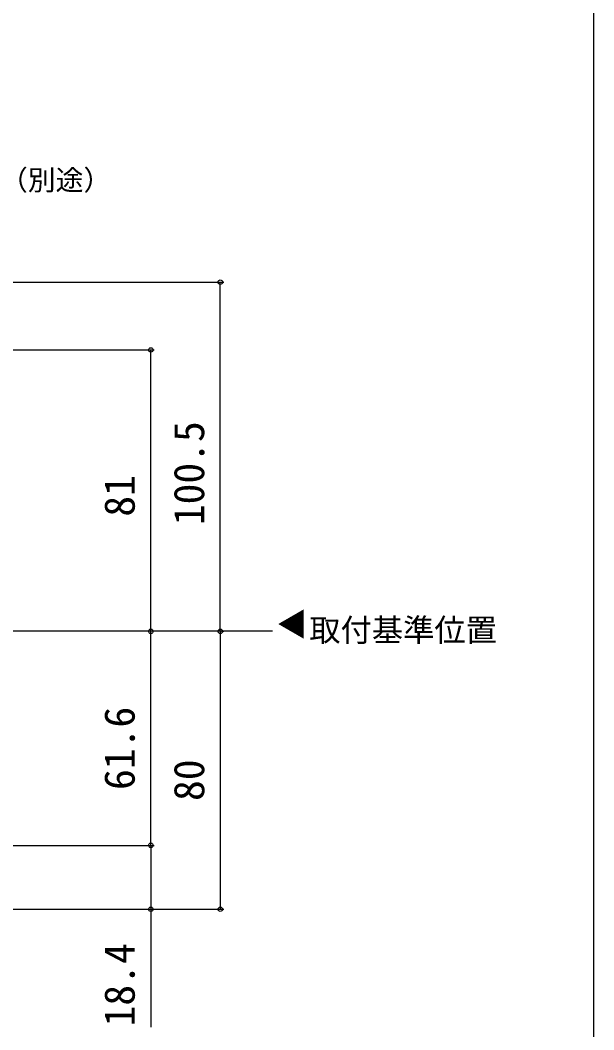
# Model space of a CAD drawing. Units: millimetres, scale not verified. Extents: x -525 to 525, y -803 to 799.
# Drawn here: x 359.9 to 525, y -600.4 to -309.9 of the extents above; entities that cross this region are included whole.
import ezdxf
from ezdxf.enums import TextEntityAlignment as Align

# ---------------------------------------------------------------- set-up
doc = ezdxf.new("R2010")
doc.units = ezdxf.units.MM
doc.header["$LTSCALE"] = 4
for name, color, linetype in [('0-1_USER1', 3, 'Continuous'), ('0-4_YKK_12', 2, 'Continuous'), ('0-6_YKK_D', 6, 'Continuous'), ('0-7_YKK_ZWAK', 7, 'Continuous')]:
    doc.layers.add(name, color=color, linetype=linetype)
doc.styles.add('ＭＳ ゴシック', font='')
doc.styles.get('ＭＳ ゴシック').set_extended_font_data('MS Gothic')

msp = doc.modelspace()

# ---------------------------------------------------------------- linework, layer by layer
at = {"layer": '0-4_YKK_12'}
msp.add_line((432.516, -485.751), (34.296, -485.751), dxfattribs=at)
at = {"layer": '0-6_YKK_D'}
for p, q in [((294.497, -385.252), (418.534, -385.252)), ((417.534, -485.751), (417.534, -385.252)), ((269.5, -404.751), (398.534, -404.751)), ((397.534, -485.751), (397.534, -404.751)), ((397.534, -547.351), (397.534, -485.751)), ((417.534, -485.751), (417.534, -565.751)), ((417.896, -485.751), (418.534, -485.751)), ((417.896, -485.751), (418.534, -485.751)), ((262.365, -547.351), (398.534, -547.351)), ((262.365, -547.351), (398.534, -547.351)), ((262.988, -565.751), (398.534, -565.751)), ((262.988, -565.751), (418.534, -565.751))]:
    msp.add_line(p, q, dxfattribs=at)
msp.add_lwpolyline([(397.534, -547.351), (397.534, -565.751), (397.534, -599.642)], dxfattribs=at)
for centre in [(417.534, -385.252), (397.534, -404.751), (397.534, -485.751), (397.534, -485.751), (417.534, -485.751), (417.534, -485.751), (397.534, -547.351), (397.534, -547.351), (397.534, -565.751), (417.534, -565.751)]:
    msp.add_circle(centre, 0.637, dxfattribs=at)
at = {"layer": '0-7_YKK_ZWAK'}
msp.add_lwpolyline([(-525, -802.7), (525, -802.7), (525, 727.3)], dxfattribs=at)

# ---------------------------------------------------------------- texts
at = {"layer": '0-1_USER1', "style": 'ＭＳ ゴシック'}
msp.add_text('▼', height=6.598, rotation=270, dxfattribs=at).set_placement((432.823, -479.151), align=Align.BOTTOM_LEFT)
msp.add_text('取付基準位置', height=6.598, dxfattribs=at).set_placement((443.131, -490.659), align=Align.BOTTOM_LEFT)
at = {"layer": '0-6_YKK_D', "style": 'ＭＳ ゴシック'}
msp.add_text('シーリング（別途）', height=5.865, dxfattribs=at).set_placement((314.146, -360.554), align=Align.BOTTOM_LEFT)
for s, p in [('100.5', (415.534, -455.206)), ('81', (395.534, -452.751)), ('61.6', (395.534, -531.415)), ('80', (415.534, -534.581)), ('18.4', (395.534, -599.483))]:
    msp.add_text(s, height=8.798, rotation=90, dxfattribs=at).set_placement(p, align=Align.BOTTOM_LEFT)

doc.saveas('drawing.dxf')
